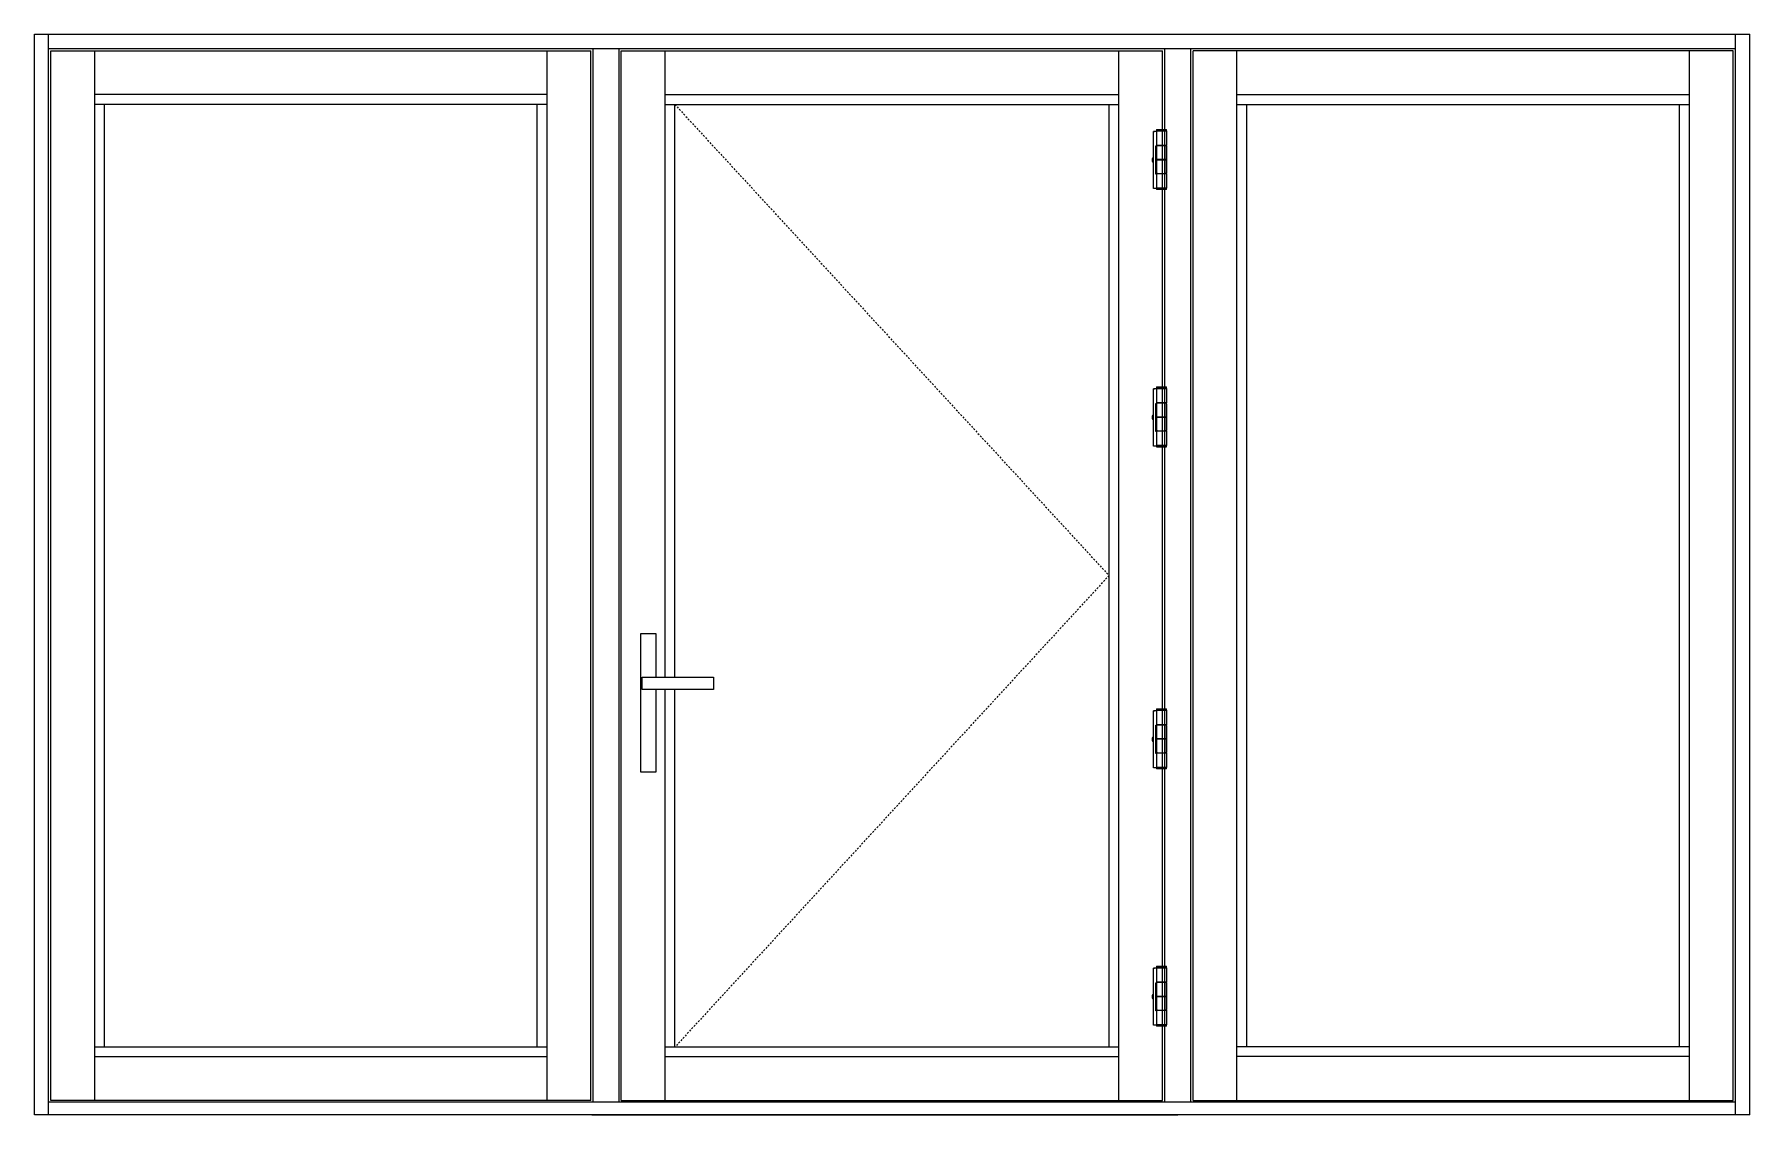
# Model space of a CAD drawing. Extents: x -22 to 360, y -93 to 44.
# Drawn here: x 240.3 to 360.3, y -93 to -17.4 of the extents above; entities that cross this region are included whole.
import ezdxf

# ---------------------------------------------------------------- set-up
doc = ezdxf.new("R2010")
doc.units = 0
doc.header["$MEASUREMENT"] = 0
doc.linetypes.add('HIDDEN', pattern=[0.375, 0.25, -0.125])
doc.layers.get('0').update_dxf_attribs({"linetype": 'CONTINUOUS'})
for name, color, linetype in [('Ballons', 7, 'CONTINUOUS'), ('ELEV_FRAME', 1, 'CONTINUOUS'), ('ELEV_VENT', 5, 'CONTINUOUS'), ('FRAME', 1, 'CONTINUOUS')]:
    doc.layers.add(name, color=color, linetype=linetype)

# ---------------------------------------------------------------- blocks, each defined once
blk = doc.blocks.new('hinge s')
at = {"color": 7, "linetype": 'Continuous', "lineweight": 15}
for p, q in [((-0.9, -2.05), (-0.9, 1.95)), ((-0.71, 1.95), (-0.9, 1.95)), ((-0.9, -2.05), (-0.9, 1.95)), ((-0.9, 1.95), (-0.85, 1.95)), ((-0.85, 1.95), (-0.85, 1.95)), ((-0.82, 1.95), (-0.85, 1.95)), ((-0.82, 1.95), (-0.82, 1.95)), ((-0.71, 1.95), (-0.82, 1.95)), ((-0.68, 2.08), (-0.71, 2.06)), ((-0.71, 2.06), (-0.71, 1.98)), ((-0.71, 2.06), (0, 2.06)), ((-0.71, 1.98), (-0.71, 0.96)), ((-0.71, 1.98), (-0.6, 1.98)), ((0, 1.98), (-0.71, 1.98)), ((-0.68, 2.08), (-0.03, 2.08)), ((-0.6, 1.98), (0, 1.98)), ((0, 2.06), (-0.03, 2.08)), ((0, 1.98), (0, 2.06)), ((0, 1.98), (0, 0.96)), ((-0.9, 0.11), (-0.96, 0.11)), ((-0.9, 0.12), (-0.9, 0.12)), ((-0.74, -1.04), (-0.74, 0.93)), ((-0.74, 0.93), (-0.71, 0.93)), ((-0.71, 0.74), (-0.74, 0.74)), ((-0.74, 0.58), (-0.71, 0.58)), ((-0.71, 0.11), (-0.74, 0.11)), ((-0.71, 0.96), (-0.71, 0)), ((-0.71, 0.96), (0, 0.96)), ((0, 0.96), (-0.71, 0.96)), ((-0.71, 0), (0, 0)), ((-0.7, 0), (-0.7, -0.05)), ((-0.67, 0.96), (-0.67, 0.96)), ((-0.67, 0.96), (-0.67, 0.96)), ((-0.04, 0.96), (-0.04, 0.96)), ((-0.04, 0.96), (-0.04, 0.96)), ((-0.01, -0.05), (-0.01, 0)), ((0, 0), (0, 0.96)), ((0, 0.96), (0, 0.96)), ((0, 0.91), (0, -0.95)), ((-0.96, -0.2), (-0.9, -0.2)), ((-0.74, -0.2), (-0.71, -0.2)), ((-0.71, -0.68), (-0.74, -0.68)), ((-0.74, -0.84), (-0.71, -0.84)), ((-0.74, -1.02), (-0.71, -1.02)), ((-0.71, -1.03), (-0.74, -1.03)), ((-0.71, -1.04), (-0.74, -1.04)), ((-0.71, -0.05), (-0.71, -1)), ((0, -0.05), (-0.71, -0.05)), ((-0.71, -1), (-0.71, -2.02)), ((-0.71, -1), (0, -1)), ((-0.63, -1), (-0.67, -1)), ((-0.04, -1), (-0.08, -1)), ((0, -1), (0, -0.05)), ((0, -1), (0, -2.02)), ((-0.71, -2.05), (-0.9, -2.05)), ((-0.9, -2.05), (-0.9, -2.05)), ((-0.71, -2.02), (-0.71, -2.09)), ((-0.16, -2.02), (-0.71, -2.02)), ((0, -2.02), (-0.71, -2.02)), ((-0.71, -2.09), (-0.68, -2.12)), ((0, -2.09), (-0.71, -2.09)), ((-0.17, -2.12), (-0.68, -2.12)), ((-0.03, -2.12), (-0.17, -2.12)), ((0, -2.02), (-0.16, -2.02)), ((-0.03, -2.12), (0, -2.09)), ((0, -2.09), (0, -2.02))]:
    blk.add_line(p, q, dxfattribs=at)
at = {"color": 8, "linetype": 'Continuous', "lineweight": 15}
for p, q in [((-0.71, 0.88), (-0.74, 0.88)), ((-0.74, -0.97), (-0.71, -0.97))]:
    blk.add_line(p, q, dxfattribs=at)
at = {"color": 7, "linetype": 'Continuous', "lineweight": 15}
for centre, radius, start, end in [((-3.28, -0.01), 2.32, 359.0516, 2.9779), ((-2.75, -0.09), 1.8, 356.4803, 1.4508)]:
    blk.add_arc(centre, radius, start, end, dxfattribs=at)
blk.add_open_spline([(-0.96, 0.11), (-0.96, 0.11), (-0.97, 0.1), (-0.98, 0.07), (-1, 0.05), (-1, 0.02), (-1.01, -0.01), (-1.01, -0.04), (-1.01, -0.07), (-1.01, -0.1), (-1, -0.12), (-0.99, -0.15), (-0.98, -0.18), (-0.96, -0.19), (-0.96, -0.2)], degree=3, knots=[0, 0, 0, 0, 0.058363, 0.144364, 0.230365, 0.316366, 0.402368, 0.48837, 0.574371, 0.660373, 0.746375, 0.832378, 0.91838, 1, 1, 1, 1], dxfattribs=at)

msp = doc.modelspace()

# ---------------------------------------------------------------- linework, layer by layer
at = {"linetype": 'Continuous'}
msp.add_lwpolyline([(283.81, -62.37), (283.81, -59.34), (282.72, -59.34), (282.72, -68.99), (283.81, -68.99), (283.81, -63.24)], dxfattribs=at)
at = {"linetype": 'Continuous', "flags": 128}
msp.add_lwpolyline([(282.83, -62.37), (287.82, -62.37), (287.82, -63.24), (282.83, -63.24)], close=True, dxfattribs=at)
at = {"layer": 'ELEV_FRAME', "linetype": 'Continuous'}
for p, q in [((240.31, -17.42), (360.31, -17.42)), ((240.31, -92.97), (240.31, -17.42)), ((241.31, -92.97), (241.31, -17.42)), ((359.31, -92.97), (359.31, -17.42)), ((360.31, -92.97), (360.31, -17.42)), ((241.31, -18.42), (359.31, -18.42))]:
    msp.add_line(p, q, dxfattribs=at)
at = {"layer": 'ELEV_FRAME'}
for p, q in [((241.31, -92.06), (359.31, -92.06)), ((360.31, -92.97), (240.31, -92.97)), ((279.3, -92.97), (320.3, -92.97))]:
    msp.add_line(p, q, dxfattribs=at)
at = {"layer": 'ELEV_VENT'}
for p, q in [((241.46, -18.58), (279.24, -18.58)), ((241.46, -91.97), (241.46, -18.58)), ((244.53, -91.97), (244.53, -18.58)), ((276.18, -91.97), (276.18, -18.58)), ((279.24, -91.97), (279.24, -18.58)), ((281.37, -18.58), (319.24, -18.58)), ((281.37, -91.97), (281.37, -18.58)), ((284.44, -62.37), (284.44, -18.58)), ((316.18, -91.97), (316.18, -18.58)), ((319.24, -91.97), (319.24, -18.58)), ((321.37, -91.97), (321.37, -18.58)), ((359.15, -18.58), (321.37, -18.58)), ((324.44, -91.97), (324.44, -18.58)), ((356.09, -91.97), (356.09, -18.58)), ((359.15, -91.97), (359.15, -18.58)), ((276.18, -21.64), (244.53, -21.64)), ((276.18, -22.33), (244.53, -22.33)), ((245.21, -88.22), (245.21, -22.33)), ((275.49, -88.22), (275.49, -22.33)), ((284.44, -21.64), (316.18, -21.64)), ((284.44, -22.33), (316.18, -22.33)), ((285.12, -62.37), (285.12, -22.33)), ((315.49, -88.22), (315.49, -22.33)), ((324.44, -21.64), (356.09, -21.64)), ((324.44, -22.33), (356.09, -22.33)), ((325.12, -88.22), (325.12, -22.33)), ((355.4, -88.22), (355.4, -22.33)), ((284.44, -91.97), (284.44, -63.24)), ((285.12, -88.24), (285.12, -63.24)), ((244.53, -88.22), (276.18, -88.22)), ((316.18, -88.24), (284.44, -88.24)), ((356.09, -88.22), (324.44, -88.22)), ((244.53, -88.91), (276.18, -88.91)), ((316.18, -88.93), (284.44, -88.93)), ((356.09, -88.91), (324.44, -88.91)), ((279.24, -91.97), (241.46, -91.97)), ((281.37, -91.97), (319.24, -91.97)), ((321.37, -91.97), (359.15, -91.97))]:
    msp.add_line(p, q, dxfattribs=at)
at = {"layer": 'ELEV_VENT', "linetype": 'HIDDEN', "ltscale": 0.5}
for p, q in [((285.12, -22.33), (315.49, -55.27)), ((315.49, -55.27), (285.12, -88.24))]:
    msp.add_line(p, q, dxfattribs=at)
at = {"layer": 'FRAME'}
for p, q in [((279.4, -92.06), (279.4, -18.42)), ((281.22, -92.06), (281.22, -18.42)), ((319.4, -92.06), (319.4, -18.42)), ((321.22, -92.06), (321.22, -18.42))]:
    msp.add_line(p, q, dxfattribs=at)

# ---------------------------------------------------------------- block references
at = {"layer": 'Ballons'}
for p in [(319.51, -26.16), (319.51, -44.16), (319.51, -66.67), (319.51, -84.67)]:
    msp.add_blockref('hinge s', p, dxfattribs=at)

doc.saveas('drawing.dxf')
